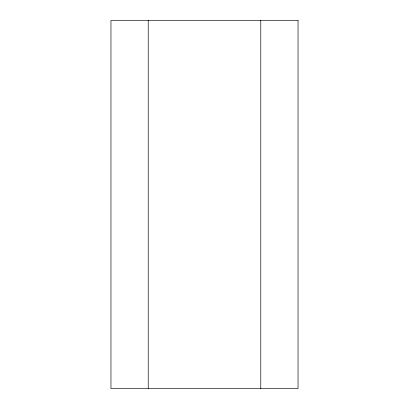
<?xml version="1.0" encoding="UTF-8"?>
<svg xmlns="http://www.w3.org/2000/svg" width="409" height="409" viewBox="0 0 409 409"><rect width="100%" height="100%" fill="white"/><g stroke="black" fill="none" stroke-linecap="round" stroke-linejoin="round"><path stroke-width="0.61" d="M260.778 20.45L260.778 388.55M148.222 20.45L148.222 388.55M298.043 20.45L110.957 20.45L110.957 388.55L298.043 388.55L298.043 20.45"/></g></svg>
